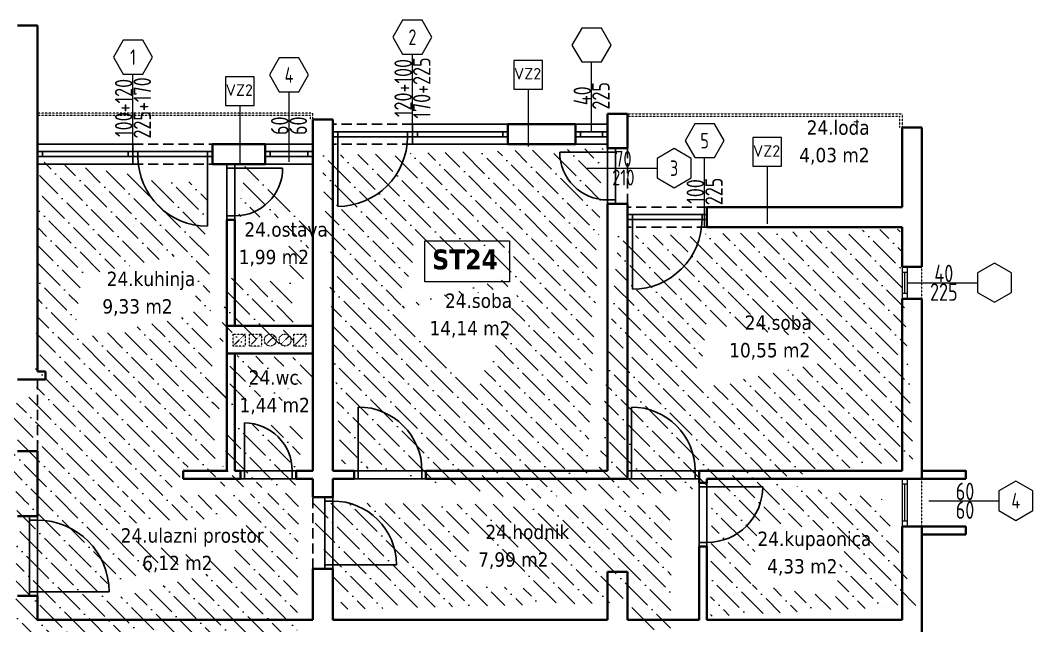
# Model space of a CAD drawing. Header units: millimetres. Extents: x -701 to 470890, y -446843 to -116129.
# Drawn here: x 228330 to 229602, y -222578 to -221817 of the extents above; entities that cross this region are included whole.
import ezdxf
from ezdxf.enums import TextEntityAlignment as Align

# ---------------------------------------------------------------- set-up
doc = ezdxf.new("R2010")
doc.units = ezdxf.units.MM
doc.linetypes.add('HIDDEN', pattern=[0.375, 0.25, -0.125])
doc.linetypes.add('HIDDENX2', pattern=[19.049999999999997, 12.7, -6.35])
doc.layers.get('0').update_dxf_attribs({"lineweight": 0})
for name, color, linetype, lineweight in [('03-prozori', 132, 'Continuous', 0), ('05-podgled-tanko', 144, 'HIDDEN', 0), ('06-hatch_grijano', 30, 'Continuous', 0), ('07-kote', 70, 'Continuous', 9), ('09-oznaka stavke', 1, 'Continuous', 0), ('5-TX', 113, 'Continuous', 5), ('TP_01 - 0.35', 1, 'Continuous', 35), ('TP_01 - 0.50', 1, 'Continuous', 40)]:
    doc.layers.add(name, color=color, linetype=linetype, lineweight=lineweight)
for name, color, linetype in [('TP_Hidden', 8, 'HIDDENX2'), ('TP_Otvori', 8, 'Continuous'), ('TP_Otvori.block', 8, 'Continuous')]:
    doc.layers.add(name, color=color, linetype=linetype)
doc.styles.add('isocpeur', font='isocpeur.ttf')
doc.styles.add('tahoma10', font='tahoma.ttf', dxfattribs={"height": 2})

# ---------------------------------------------------------------- blocks, each defined once
blk = doc.blocks.new('*U664')
at = {"layer": 'TP_01 - 0.50'}
for p, q in [((0, 1.192092895507812e-07), (0, -30.00000011920929)), ((47.99999698638918, 1.196861274274852e-06), (47.99999698638918, -29.9999990415573))]:
    blk.add_line(p, q, dxfattribs=at)
at = {"layer": 'TP_Otvori'}
for p, q in [((0, 0), (47.99999698638918, -1.14440910783742e-07)), ((4.76837158203125e-07, -11.25000011920929), (47.9999967479706, -11.2500002336502)), ((7.500000476837158, -11.25000011920929), (7.500000476837158, -18.75000107288361)), ((40.49999650955202, -11.2500002336502), (40.4999967479706, -18.75000023365019)), ((0, -18.75000011920929), (47.9999967479706, -18.74999999523161)), ((0, -29.99999833106995), (47.99999698638918, -29.99999892234801))]:
    blk.add_line(p, q, dxfattribs=at)
blk = doc.blocks.new('*U654')
at = {"layer": 'TP_Otvori'}
for p, q in [((5.000001072883606, 2.04358873916146e-07), (4.999993988446251, 80.00000077656311)), ((5.000001072883606, 2.04358873916146e-07), (1.072883605957031e-06, 2.04358873916146e-07)), ((85.00000107288324, 7.942744697662896e-06), (5.00000083446503, 3.877577494648676e-07)), ((5.00000064713616, -10.00000003405978), (5.000000834465027, 2.043588528028758e-07)), ((85.00000088555437, -9.999992295673938), (85.00000107288324, 7.942744697662896e-06)), ((85.00000107288324, 7.942744696835193e-06), (90.00000107288324, 7.942744696835193e-06)), ((90.00000112397315, -9.999994237082348), (1.123973317912923e-06, -10.00000023841852))]:
    blk.add_line(p, q, dxfattribs=at)
blk.add_arc((5.000001072883583, 3.950937381068899e-07), 80.00000038146969, 5.073854788161769e-06, 90.00000507385444, dxfattribs=at)
blk = doc.blocks.new('*U655')
at = {"layer": 'TP_Otvori'}
for p, q in [((5.000001072883606, 2.04358873916146e-07), (4.999994874000921, 70.00000070503756)), ((5.000001072883606, 2.04358873916146e-07), (1.072883605957031e-06, 2.04358873916146e-07)), ((75.00000107288328, 6.975446469694553e-06), (5.00000083446503, 3.877577494648676e-07)), ((5.00000064713616, -10.00000003405978), (5.000000834465027, 2.043588528028758e-07)), ((75.00000088555441, -9.999993262972165), (75.00000107288328, 6.975446469694553e-06)), ((75.00000107288328, 6.975446468866849e-06), (80.00000107288328, 6.975446468866849e-06)), ((80.00000112397319, -9.999995204380575), (1.123973317912923e-06, -10.00000023841852))]:
    blk.add_line(p, q, dxfattribs=at)
blk.add_arc((5.000001072883586, 3.712518800830469e-07), 70.00000033378596, 5.073854788161768e-06, 90.00000507385444, dxfattribs=at)
blk = doc.blocks.new('*U656')
at = {"layer": 'TP_Otvori'}
for p, q in [((5.000001072883606, 2.04358873916146e-07), (4.999993102891582, 90.00000084808873)), ((5.000001072883606, 2.04358873916146e-07), (1.072883605957031e-06, 2.04358873916146e-07)), ((95.00000107288324, 8.910042925631245e-06), (5.00000083446503, 3.877577494648676e-07)), ((5.00000064713616, -10.00000003405978), (5.000000834465027, 2.043588528028758e-07)), ((95.00000088555437, -9.999991328375708), (95.00000107288324, 8.910042925631245e-06)), ((95.00000107288324, 8.910042924803541e-06), (100.0000010728832, 8.910042924803541e-06)), ((100.0000011239731, -9.999993269784119), (1.123973317912923e-06, -10.00000023841852))]:
    blk.add_line(p, q, dxfattribs=at)
blk.add_arc((5.000001072883581, 4.189355961307331e-07), 90.00000042915346, 5.073854788161767e-06, 90.00000507385442, dxfattribs=at)
blk = doc.blocks.new('*U658')
at = {"layer": 'TP_Otvori'}
for p, q in [((5.000001072883606, 2.04358873916146e-07), (4.99999575955559, 60.00000063351202)), ((5.000001072883606, 2.04358873916146e-07), (1.072883605957031e-06, 2.04358873916146e-07)), ((65.00000107288331, 6.008148241726208e-06), (5.00000083446503, 3.877577494648676e-07)), ((5.00000064713616, -10.00000003405978), (5.000000834465027, 2.043588528028758e-07)), ((65.00000088555444, -9.999994230270392), (65.00000107288331, 6.008148241726208e-06)), ((65.00000107288331, 6.008148240898504e-06), (70.00000107288331, 6.008148240898504e-06)), ((70.00000112397322, -9.999996171678802), (1.123973317912923e-06, -10.00000023841852))]:
    blk.add_line(p, q, dxfattribs=at)
blk.add_arc((5.000001072883589, 3.474100220592039e-07), 60.00000028610224, 5.073854788161768e-06, 90.00000507385444, dxfattribs=at)
blk = doc.blocks.new('*U663')
at = {"layer": 'TP_01 - 0.50'}
for p, q in [((0, 1.192092895507812e-07), (0, -30.00000011920929)), ((71.99999547958377, 1.139640818882981e-06), (71.99999547958377, -29.99999909877775))]:
    blk.add_line(p, q, dxfattribs=at)
at = {"layer": 'TP_Otvori'}
for p, q in [((0, 0), (71.99999547958377, -1.71661366175613e-07)), ((4.76837158203125e-07, -11.25000011920929), (71.9999952411652, -11.25000029087066)), ((7.500000476837158, -11.25000011920929), (7.500000476837158, -18.75000107288361)), ((64.49999500274662, -11.25000029087066), (64.4999952411652, -18.75000029087065)), ((0, -18.75000011920929), (71.9999952411652, -18.75000005245207)), ((0, -29.99999833106995), (71.99999547958377, -29.99999897956846))]:
    blk.add_line(p, q, dxfattribs=at)
blk = doc.blocks.new('*U3407')
blk.add_lwpolyline([(0, 31.04602911306961), (-1.792289735764687e-20, -59.1770623683441)])
blk.add_lwpolyline([(-12.61066770181837, -59.17706236834409), (-25.22133540363676, -81.01937954526137), (-12.61066770181839, -102.8616967221786), (12.61066770181836, -102.8616967221786), (25.22133540363676, -81.0193795452614), (12.61066770181841, -59.1770623683441)], close=True)
at = {"style": 'isocpeur', "width": 0.75}
for tag, p in [('VIS', (-12, -15.62063755359621)), ('SIR', (12, -15.6206375535962))]:
    blk.add_attdef(tag, text='', height=15, rotation=270, dxfattribs=at).set_placement(p, align=Align.MIDDLE)
blk.add_attdef('BR', text='', height=20.00000000000001, rotation=269.9999999999976, dxfattribs=at).set_placement((-2.273736754432321e-13, -81.01937954526137), align=Align.MIDDLE_CENTER)
blk = doc.blocks.new('*U3080')
blk.add_line((6.999999999165766, 3.500000012107193), (52.91152562021117, 3.500000024113922))
blk.add_lwpolyline([(9.708855941426009e-11, 6.999999997206032), (59.91152562021117, 6.999999998968214), (59.91152562021117, -1.031787544292229e-09), (59.91152562021117, -1.031787544292229e-09), (9.708855941426009e-11, 0), (-8.342340152012184e-10, 6.999999997206032)])
blk.add_lwpolyline([(6.999999999165766, 6.999999997206032), (52.91152562021117, 6.999999998968214), (52.91152562021117, -1.031787544292229e-09), (6.999999999165766, -2.793967723846436e-09)], close=True)
blk = doc.blocks.new('*U3081')
blk.add_line((6.999999999165766, 3.500000012107193), (32.91152562853486, 3.50000002399201))
blk.add_lwpolyline([(9.708855941426009e-11, 6.999999997206032), (39.91152562853486, 6.999999998846302), (39.91152562853486, -1.153699358269478e-09), (39.91152562853486, -1.153699358269478e-09), (9.708855941426009e-11, 0), (-8.342340152012184e-10, 6.999999997206032)])
blk.add_lwpolyline([(6.999999999165766, 6.999999997206032), (32.91152562853486, 6.999999998846302), (32.91152562853486, -1.153699358269478e-09), (6.999999999165766, -2.793967723846436e-09)], close=True)
blk = doc.blocks.new('*U1721')
blk.add_lwpolyline([(0, 31.04602911306961), (-1.792289735764687e-20, -59.1770623683441)])
blk.add_lwpolyline([(-12.61066770181837, -59.17706236834409), (-25.22133540363676, -81.01937954526137), (-12.61066770181839, -102.8616967221786), (12.61066770181836, -102.8616967221786), (25.22133540363676, -81.0193795452614), (12.61066770181841, -59.1770623683441)], close=True)
at = {"style": 'isocpeur', "width": 0.75}
for tag, p in [('VIS', (-12, -15.62063755359621)), ('SIR', (12, -15.6206375535962))]:
    blk.add_attdef(tag, text='', height=15, rotation=270, dxfattribs=at).set_placement(p, align=Align.MIDDLE)
blk.add_attdef('BR', text='', height=20, rotation=179.9999999999984, dxfattribs=at).set_placement((-3.584578783445449e-20, -81.01937954526115), align=Align.MIDDLE_CENTER)
blk = doc.blocks.new('*U3361')
blk.add_lwpolyline([(0, 31.04602911306961), (-1.792289735764687e-20, -59.1770623683441)])
blk.add_lwpolyline([(-12.61066770181837, -59.17706236834409), (-25.22133540363676, -81.01937954526137), (-12.61066770181839, -102.8616967221786), (12.61066770181836, -102.8616967221786), (25.22133540363676, -81.0193795452614), (12.61066770181841, -59.1770623683441)], close=True)
at = {"style": 'isocpeur', "width": 0.75}
for tag, p in [('VIS', (-12, -15.62063755359621)), ('SIR', (12, -15.6206375535962))]:
    blk.add_attdef(tag, text='', height=15, rotation=270, dxfattribs=at).set_placement(p, align=Align.MIDDLE)
blk.add_attdef('BR', text='', height=20, rotation=179.9999999999984, dxfattribs=at).set_placement((-3.584578783445449e-20, -81.01937954526115), align=Align.MIDDLE_CENTER)
blk = doc.blocks.new('*U3370')
blk.add_lwpolyline([(0, 31.04602911306961), (-1.792289735764687e-20, -59.1770623683441)])
blk.add_lwpolyline([(-12.61066770181837, -59.17706236834409), (-25.22133540363676, -81.01937954526137), (-12.61066770181839, -102.8616967221786), (12.61066770181836, -102.8616967221786), (25.22133540363676, -81.0193795452614), (12.61066770181841, -59.1770623683441)], close=True)
at = {"style": 'isocpeur', "width": 0.75}
for tag, p in [('VIS', (-12, -15.62063755359621)), ('SIR', (12, -15.6206375535962))]:
    blk.add_attdef(tag, text='', height=15, rotation=270, dxfattribs=at).set_placement(p, align=Align.MIDDLE)
blk.add_attdef('BR', text='', height=20, dxfattribs=at).set_placement((-4.03896783473158e-28, -81.0193795452616), align=Align.MIDDLE_CENTER)
blk = doc.blocks.new('*U3381')
blk.add_lwpolyline([(0, 31.04602911306961), (-1.792289735764687e-20, -59.1770623683441)])
blk.add_lwpolyline([(-12.61066770181837, -59.17706236834409), (-25.22133540363676, -81.01937954526137), (-12.61066770181839, -102.8616967221786), (12.61066770181836, -102.8616967221786), (25.22133540363676, -81.0193795452614), (12.61066770181841, -59.1770623683441)], close=True)
at = {"style": 'isocpeur', "width": 0.75}
for tag, p in [('VIS', (-12, -15.62063755359621)), ('SIR', (12, -15.6206375535962))]:
    blk.add_attdef(tag, text='', height=15, rotation=270, dxfattribs=at).set_placement(p, align=Align.MIDDLE)
blk.add_attdef('BR', text='', height=20.00000000000001, rotation=269.9999999999976, dxfattribs=at).set_placement((-2.273736754432321e-13, -81.01937954526137), align=Align.MIDDLE_CENTER)
blk = doc.blocks.new('*U64')
at = {"ltscale": 0.1}
blk.add_line((3.02425826437247e-07, 0.2500000000003658), (1.512129132241746e-06, -0.2499999999981707), dxfattribs=at)
blk.add_lwpolyline([(-0.1250003024254606, 0.4999996975738077), (0.1249996975738076, 0.5000003024254606), (0.1250003024254606, 0.2500003024261923), (-0.1249996975738077, 0.2499996975745394)], close=True, dxfattribs=at)
at = {"style": 'isocpeur'}
blk.add_attdef('sl', text='', height=0.1, dxfattribs=at).set_placement((0.005017208459321409, 0.3336032184705005), align=Align.CENTER)

msp = doc.modelspace()

# ---------------------------------------------------------------- hatches: boundary and pattern name
at = {"layer": '06-hatch_grijano'}
h = msp.add_hatch(dxfattribs=at)
h.set_pattern_fill('ANSI36', color=256, scale=5, angle=270, style=0)
h.set_pattern_definition([(315, (643139739.0713143, 503081237.3150014), (30.86963041617522, -8.418990113502339), [39.6875, -7.9375, 0, -7.9375])])
h.paths.add_polyline_path([(228417.5658938402, -222198.764285355), (228417.5658939594, -222127.6496092371), (228536.7458773368, -222127.6496091775), (228536.7458772176, -222198.764285355)])
h.paths.add_polyline_path([(228590.009959411, -221998.0330158166), (228352.009959411, -221998.0330162934), (228352.0099591726, -222258.5319540194), (228362.0099592918, -222258.5319540194), (228362.0099592918, -222268.5319539598), (228352.0099592918, -222268.5319539598), (228352.0099591726, -222393.0330159358), (228535.0099591726, -222393.0330158762), (228535.0099591726, -222383.0330159954), (228590.009959411, -222383.0330159954)])
h.paths.add_polyline_path([(228697.9008442872, -222132.7722124747), (228600.0099578613, -222132.7722125343), (228600.0099592918, -222201.031954079), (228698.0099580997, -222201.0319539598), (228698.0099591726, -221998.0330165318), (228600.0099554771, -221998.0330165318), (228600.0099566692, -222068.0330155781), (228697.9008442872, -222068.0330156377)])
h.paths.add_polyline_path([(228838.6175534242, -222145.855541735), (228838.6175534242, -222094.200317829), (228945.0703129285, -222094.2003178886), (228945.0703129285, -222145.8555418543)])
h.paths.add_polyline_path([(228834.4386189693, -222227.6901515416), (228834.4386190885, -222155.6479775599), (228952.2284780258, -222156.5486268691), (228952.2284780258, -222228.5908007911)])
h.paths.add_polyline_path([(229068.0099592918, -221973.0330155781), (228723.0099589342, -221973.0330156377), (228723.0099591726, -222383.0330142668), (228999.0099592918, -222383.0330142072), (229068.009959411, -222383.0330159358)])
h.paths.add_polyline_path([(228617.9243978971, -222252.4171542219), (228673.3182095998, -222252.4171542815), (228673.3182094806, -222282.5133275679), (228617.9243977779, -222282.5133276871)])
h.paths.add_polyline_path([(228698.0099578613, -222317.1787127546), (228600.0099595302, -222317.1787127546), (228600.009959411, -222383.0330158166), (228698.0099576229, -222383.033016055)])
h.paths.add_polyline_path([(228600.0099595302, -222282.5133276275), (228698.0099579805, -222282.5133276275), (228698.0099579805, -222236.0330159358), (228600.009959411, -222236.0330159358)])
h.paths.add_polyline_path([(228450.2002378219, -222483.655547767), (228450.2002379411, -222448.2895003847), (228611.1763638967, -222448.2895003847), (228611.1763638967, -222483.6555477074)])
h.paths.add_polyline_path([(228476.0769503826, -222517.1208625725), (228476.0769503826, -222483.6555476478), (228581.4927833789, -222483.655547767), (228581.4927833789, -222517.1208626321)])
h.paths.add_polyline_path([(228698.0099595302, -222393.0330162338), (228352.0099595302, -222393.0330159358), (228352.009959411, -222570.0330159358), (228698.0099595302, -222570.0330159358)])
h.paths.add_polyline_path([(228901.0088622087, -222447.1341532162), (229000.8364797347, -222447.1341532162), (229000.8364796155, -222512.2112581423), (228901.0088622087, -222512.2112581423)])
h.paths.add_polyline_path([(229183.0099601262, -222393.0330102733), (228723.0099588149, -222393.0330158762), (228723.0099591726, -222570.033016055), (229068.0099592918, -222570.0330159954), (229068.0099592918, -222510.0330159954), (229093.0099591726, -222510.033016055), (229093.0099591726, -222570.0330159954), (229183.0099601262, -222570.0330159954)])
h.paths.add_polyline_path([(229210.55271573, -222252.0319503835), (229210.55271573, -222179.9897764019), (229328.3425746673, -222180.8904257706), (229328.3425746673, -222252.9325996331)])
h.paths.add_polyline_path([(229438.0099592918, -222077.0330159358), (229093.00995655, -222077.0330159358), (229093.0099590534, -222383.0330159358), (229438.0099592918, -222383.0330159358)])
h.paths.add_polyline_path([(229249.7378643268, -222524.26720938), (229249.737864446, -222454.0483008317), (229371.5945182556, -222454.0483008913), (229371.5945181363, -222524.2672094396)])
h.paths.add_polyline_path([(229438.0099592918, -222393.0330159358), (229193.0099601262, -222393.0330159358), (229193.0099601262, -222570.0330159358), (229438.0099592918, -222570.0330159358)])

# ---------------------------------------------------------------- linework, layer by layer
at = {"layer": '05-podgled-tanko'}
for p, q in [((228698.0099652522, -221934.0319536618), (228352.009959411, -221934.0319535426)), ((228695.0099652522, -221937.0319536607), (228352.0099594099, -221937.0319535426)), ((228695.0099652522, -221942.0319536618), (228695.0099652522, -221937.0319536607)), ((228698.0099652522, -221942.0319536618), (228698.0099652522, -221934.0319536618)), ((229093.0099591726, -221935.0330159358), (229438.0099592918, -221935.0330158762)), ((229093.0099591731, -221938.0330159358), (229435.0099598388, -221938.0330158767)), ((229435.0099598388, -221938.0330158767), (229435.0099623912, -221952.0330164827)), ((229438.0099592918, -221935.0330158762), (229438.0099623912, -221952.0330159358)), ((228612.8831718677, -222211.4551432422), (228597.8831718677, -222226.4551432422)), ((228633.5099585765, -222211.4551432422), (228618.5099585765, -222226.4551432422)), ((228649.8132594341, -222213.6518423847), (228639.206657719, -222224.2584440998)), ((228668.3132594341, -222213.6518423847), (228657.706657719, -222224.2584440998)), ((228689.0099585765, -222211.4551432422), (228674.0099585765, -222226.4551432422))]:
    msp.add_line(p, q, dxfattribs=at).dxf.unprotected_set("ltscale", 0)
for points in [[(229463.0099592918, -222167.0330159358), (229463.0099656933, -222107.0330159954)], [(229463.0099592918, -222453.0330159358), (229463.0099656933, -222393.0330159954)]]:
    msp.add_lwpolyline(points, dxfattribs=at).dxf.unprotected_set("ltscale", 0)
for points in [[(228597.8831718677, -222211.4551432422), (228612.8831718677, -222211.4551432422), (228612.8831718677, -222226.4551432422), (228597.8831718677, -222226.4551432422)], [(228618.5099585765, -222211.4551432422), (228633.5099585765, -222211.4551432422), (228633.5099585765, -222226.4551432422), (228618.5099585765, -222226.4551432422)], [(228674.0099585765, -222211.4551432422), (228689.0099585765, -222211.4551432422), (228689.0099585765, -222226.4551432422), (228674.0099585765, -222226.4551432422)]]:
    msp.add_lwpolyline(points, close=True, dxfattribs=at).dxf.unprotected_set("ltscale", 0)
for centre in [(228644.5099585765, -222218.9551432422), (228663.0099585765, -222218.9551432422)]:
    msp.add_circle(centre, 7.5, dxfattribs=at).dxf.unprotected_set("ltscale", 0)
at = {"layer": '07-kote', "linetype": 'ByBlock', "ltscale": 5}
msp.add_lwpolyline([(228838.6175534242, -222094.200317829), (228945.0703129285, -222094.200317829), (228945.0703129285, -222145.8555417946), (228838.6175534242, -222145.8555417946)], close=True, dxfattribs=at)
at = {"layer": 'TP_01 - 0.35'}
for p, q in [((228327.0099592918, -221824.0319521717), (228352.0099591726, -221824.0319521717)), ((228352.0099592918, -222213.0319538406), (228352.009959411, -221824.0319522313)), ((229068.0099592918, -221935.0330158762), (229068.0099591726, -221978.0330159358)), ((229068.0099592918, -221935.0330159358), (229093.0099591726, -221935.0330159358)), ((229093.0099591726, -221935.0330159358), (229093.0099590534, -221978.0330159954)), ((228698.0099578613, -222236.033015757), (228698.009959411, -221942.0319537214)), ((228698.0099652522, -221942.0319536618), (228723.0099652522, -221942.0319536618)), ((228723.0099589342, -222201.0319538406), (228723.0099589342, -221942.0319536618)), ((228943.0099588149, -221948.0330159358), (229028.0099592918, -221948.0330158762)), ((228943.0099588149, -221973.0330159358), (228943.0099588149, -221948.0330158762)), ((229028.0099592918, -221973.0330159358), (229028.0099592918, -221948.0330158762)), ((229438.0099592918, -222052.0330158762), (229438.0099592918, -221952.0330158762)), ((229438.0099623912, -221952.0330159358), (229463.0099592918, -221952.0330159954)), ((229463.0099592918, -221952.0330159954), (229463.0099592918, -222127.0330159954)), ((228572.0099592918, -221973.0330156974), (228638.0099592918, -221973.0330156974)), ((228572.0099592918, -221998.033015757), (228572.0099592918, -221973.0330156974)), ((228638.0099591726, -221998.0330153993), (228638.0099591726, -221973.0330153397)), ((228943.0099588149, -221973.0330159358), (229028.0099592918, -221973.0330158762)), ((229068.0099592918, -221978.0330158762), (229093.0099591726, -221978.0330159358)), ((228572.0099592918, -221998.0330156974), (228638.0099592918, -221998.0330156974)), ((229068.0099591726, -222048.0330159358), (229068.009959411, -222383.0330159358)), ((229068.0099591726, -222048.0330158762), (229093.0099590534, -222048.0330159358)), ((229093.0099590534, -222048.0330159358), (229093.0099590534, -222052.0330159358)), ((229093.0099590534, -222052.0330159358), (229093.0099590534, -222077.0330159358)), ((229193.0099590534, -222052.0330159358), (229193.0099590534, -222077.0330159358)), ((229193.0099590534, -222052.0330158762), (229438.0099592918, -222052.0330159358)), ((228590.0099592918, -222201.0319540194), (228590.009959411, -222068.033015757)), ((228590.009959411, -222068.0330156974), (228600.0099582189, -222068.0330155781)), ((228600.0099591726, -222201.0319539002), (228600.0099582189, -222068.0330156974)), ((229093.0099590534, -222077.0330159358), (229093.0099590534, -222383.0330159358)), ((229193.0099590534, -222077.0330156974), (229438.0099592918, -222077.0330159358)), ((229438.009959411, -222127.0330159358), (229438.0099592918, -222077.0330159358)), ((229438.0099592918, -222127.0330159358), (229463.0099592918, -222127.0330159358)), ((229438.0099592918, -222383.0330159358), (229438.0099592918, -222167.0330159358)), ((229438.0099592918, -222167.0330159358), (229463.0099592918, -222167.0330159358)), ((229463.0099592918, -222167.0330159954), (229463.0099592918, -222393.0330159954)), ((228698.0099580997, -222201.0319538406), (228590.009959411, -222201.0319540194)), ((228590.009959411, -222236.0330158762), (228590.009959411, -222201.0319540194)), ((228723.0099588149, -222383.033016055), (228723.0099589342, -222201.031953781)), ((228352.0099591726, -222258.5319539002), (228352.0099592918, -222213.0319538406)), ((228590.009959411, -222383.0330158762), (228590.009959411, -222236.0330158166)), ((228590.009959411, -222236.0330158762), (228698.0099579805, -222236.0330158166)), ((228600.009959411, -222383.0330159954), (228600.009959411, -222236.0330158762)), ((228698.009959411, -222383.0330159954), (228698.009959411, -222236.0330159954)), ((228327.0099592918, -222268.5319538406), (228352.0099591726, -222268.5319538406)), ((228362.0099592918, -222258.5319538406), (228352.0099592918, -222258.5319538406)), ((228352.0099592918, -222268.5319538406), (228362.0099592918, -222268.5319538406)), ((228362.0099592918, -222268.5319538406), (228362.0099592918, -222258.5319538406)), ((228327.0099592918, -222358.5319538406), (228352.0099591726, -222358.5319538406)), ((228352.0099591726, -222393.0330159358), (228352.0099591726, -222358.5319538406)), ((228535.0099591726, -222383.0330158762), (228590.009959411, -222383.0330158762)), ((228535.0099591726, -222383.0330159358), (228535.0099591726, -222393.0330159358)), ((228607.0099603647, -222383.0330156974), (228600.009959411, -222383.0330156974)), ((228607.0099602455, -222383.0330155781), (228607.0099602455, -222393.0330161742)), ((228677.0099592918, -222383.0330158762), (228698.009959411, -222383.0330159358)), ((228677.0099592918, -222383.0330158762), (228677.0099592918, -222393.0330161146)), ((228723.0099588149, -222383.0330159954), (228750.0099602455, -222383.0330159954)), ((228750.0099602455, -222383.0330155781), (228750.0099602455, -222393.0330161742)), ((228840.0099602455, -222383.0330159954), (229068.009959411, -222383.0330159358)), ((228840.0099602455, -222383.0330155781), (228840.0099602455, -222393.0330161742)), ((229093.0099601262, -222393.033015757), (229093.0099601262, -222383.033015757)), ((229183.0099601262, -222393.0330080084), (229183.0099601262, -222383.0330080084)), ((229183.0099601262, -222383.0330159358), (229438.0099592918, -222383.0330159358)), ((228352.0099591726, -222393.0330159358), (228352.0099591726, -222440.0330156377)), ((228535.0099591726, -222393.0330161146), (228607.0099602455, -222393.0330161742)), ((228677.0099592918, -222393.0330162338), (228698.0099595302, -222393.0330162338)), ((228698.0099592918, -222416.0319946698), (228698.009959411, -222393.0330161742)), ((228723.0099588149, -222393.033015757), (228750.0099601262, -222393.033015757)), ((228723.0099589342, -222416.0330159954), (228723.0099588149, -222393.033015757)), ((228840.0099602455, -222393.0330158166), (229093.0099601262, -222393.0330159954)), ((229183.0099601262, -222398.0330080084), (229183.0099601262, -222393.033008068)), ((229183.009960007, -222398.0330080084), (229193.009960007, -222398.0330080084)), ((229193.0099601262, -222398.0330080084), (229193.0099601262, -222393.033008068)), ((229193.0099601262, -222393.0330159358), (229438.0099592918, -222393.0330159358)), ((229438.009959411, -222393.0330159358), (229463.0099592918, -222393.0330159954)), ((228723.0099589342, -222416.0330159954), (228698.009959411, -222416.0319946102)), ((228352.0099591726, -222440.0330156377), (228327.009959411, -222440.0330156377)), ((229438.0099592918, -222570.0330159358), (229438.009959411, -222453.0330159954)), ((229438.0099592918, -222453.0330159358), (229463.0099591726, -222453.0330159954)), ((229463.0099592918, -222453.0330159358), (229463.0099592918, -222711.0330159954)), ((229183.0099601262, -222570.0330159358), (229183.0099601262, -222478.0330080084)), ((229183.009960007, -222478.0330080084), (229193.009960007, -222478.0330080084)), ((229193.0099601262, -222570.0330159358), (229193.0099601262, -222478.0330080084)), ((228698.009959411, -222570.0330159358), (228698.0099595302, -222506.0330161146)), ((228723.0099591726, -222506.0330159954), (228698.009959411, -222506.033016055)), ((228723.0099591726, -222570.0330159358), (228723.0099591726, -222506.0330159954)), ((229068.0099592918, -222570.0330158762), (229068.0099592918, -222510.0330158762)), ((229068.0099592918, -222510.0330158762), (229093.009959411, -222510.0330159358)), ((229093.0099592918, -222570.0330158762), (229093.0099591726, -222510.0330159358)), ((228352.009959411, -222540.0330156377), (228327.009959411, -222540.0330156377)), ((228352.0099596494, -222540.0330155781), (228352.009959411, -222570.0330156377)), ((228352.009959411, -222570.0330159358), (228455.0110592359, -222570.0330159358)), ((228455.0110592359, -222570.0330159358), (228698.009959411, -222570.0330159358)), ((228723.0099591726, -222570.0330159358), (228999.0099592918, -222570.0330159358)), ((228999.0099592918, -222570.0330159358), (229068.0099592918, -222570.0330158762)), ((229093.0099592918, -222570.0330158762), (229183.0099601262, -222570.0330159358)), ((229193.0099601262, -222570.0330159358), (229438.0099592918, -222570.0330159358))]:
    msp.add_line(p, q, dxfattribs=at)
at = {"layer": 'TP_01 - 0.50'}
for points in [[(229518.0099656965, -222393.0330159954), (229463.0099656933, -222393.0330159954), (229463.0099656933, -222383.0330159954), (229518.0099656965, -222383.0330159954), (229518.0099655773, -222393.0330159954)], [(229518.009965764, -222463.0330159954), (229463.0099657608, -222463.0330159954), (229463.0099657608, -222453.0330159954), (229518.009965764, -222453.0330159954), (229518.0099656448, -222463.0330159954)]]:
    msp.add_lwpolyline(points, dxfattribs=at)
at = {"layer": 'TP_Hidden'}
for p, q in [((228823.0099589342, -221948.033015757), (228723.0099589342, -221948.0330151609)), ((228472.0099592918, -221973.0330158166), (228572.0099592918, -221973.0330152205)), ((228823.0099589342, -221973.0330158762), (228723.0099589342, -221973.0330156377)), ((229093.0099590534, -221978.0330159954), (229093.0099589342, -222048.0330161146)), ((228472.0099592918, -221998.0330159358), (228572.0099592918, -221998.0330156974)), ((229193.0099591726, -222052.0330158166), (229093.0099591726, -222052.0330152205)), ((229193.0099591726, -222077.0330159358), (229093.0099591726, -222077.0330156974)), ((228352.0099591726, -222268.5319538406), (228352.0099591726, -222358.5319538406)), ((228698.009959411, -222506.033016055), (228698.009959411, -222416.0319946102))]:
    msp.add_line(p, q, dxfattribs=at)
at = {"layer": 'TP_Otvori'}
for p, q in [((228823.0099588149, -221973.0330159358), (228823.0099588149, -221948.0330158762)), ((228943.0099588149, -221948.0330158762), (228823.0099589342, -221948.0330152801)), ((228823.0099589342, -221957.4080148033), (228723.0099589342, -221957.4080148033)), ((228823.0099584573, -221963.6580151609), (228723.0099589342, -221963.6580150417)), ((228729.2599592918, -221963.6580151609), (228729.2599592918, -221957.4080139688)), ((228729.2599592918, -221963.6580151609), (228729.2599592918, -222051.1580138496)), ((228816.7599580997, -221963.6580151609), (228816.7599580997, -221957.4080139688)), ((228943.0099588149, -221957.4080151609), (228823.0099590534, -221957.4080149225)), ((228943.0099589342, -221963.6580153993), (228823.0099590534, -221963.6580151609)), ((228829.2599596494, -221963.6580151609), (228829.259959411, -221957.4080146841)), ((228936.7599580997, -221963.6580153993), (228936.7599580997, -221957.4080142072)), ((228352.009959411, -221973.0330159358), (228472.0099592918, -221973.0330153397)), ((228472.009959411, -221998.0330159954), (228472.009959411, -221973.0330159358)), ((228943.0099588149, -221973.0330161146), (228823.0099589342, -221973.0330158762)), ((228352.009959411, -221982.4080152205), (228472.0099591726, -221982.4080149821)), ((228352.0099592918, -221988.6580154589), (228472.0099591726, -221988.6580152205)), ((228358.2599601262, -221988.6580154589), (228358.2599601262, -221982.4080142668)), ((228465.7599585765, -221988.6580152205), (228465.7599588149, -221982.4080147437)), ((228472.0099592918, -221982.4080148629), (228572.0099592918, -221982.4080148629)), ((228472.0099597686, -221988.6580152205), (228572.0099592918, -221988.6580151013)), ((228478.2599601262, -221988.6580152205), (228478.2599601262, -221982.4080140284)), ((228565.7599589342, -221988.6580152205), (228565.7599589342, -221982.4080140284)), ((228565.7599589342, -221988.6580152205), (228565.7599589342, -222076.1580139092)), ((228352.009959411, -221998.0330161742), (228472.0099592918, -221998.0330159358)), ((229193.0099591726, -222061.4080148629), (229093.0099591726, -222061.4080148629)), ((229099.2599595302, -222067.6580152205), (229099.2599595302, -222061.4080140284)), ((229186.7599583381, -222067.6580152205), (229186.7599583381, -222061.4080140284)), ((229193.0099586957, -222067.6580152205), (229093.0099591726, -222067.6580151013)), ((229099.2599595302, -222067.6580152205), (229099.2599595302, -222155.1580139092))]:
    msp.add_line(p, q, dxfattribs=at)
for centre, start, end in [((228729.2599592918, -221963.6580151609), 270, 0), ((228565.7599589342, -221988.6580152205), 180, 270), ((229099.2599595302, -222067.6580152205), 270, 0)]:
    msp.add_arc(centre, 87.49999874830246, start, end, dxfattribs=at)

# ---------------------------------------------------------------- block references
at = {"layer": '03-prozori', "xscale": -1, "rotation": 270}
for name, p in [('*U3081', (229438.0099592918, -222166.9445415643)), ('*U3080', (229438.0099592918, -222452.9445415643))]:
    msp.add_blockref(name, p, dxfattribs=at)
at = {"layer": '09-oznaka stavke', "linetype": 'HIDDEN', "ltscale": 50}
ref = msp.add_blockref('*U3361', (228823.009012087, -221917.7631375057), dxfattribs=dict(at, xscale=0.9750000000000001, yscale=0.9750000000000001, zscale=0.9750000000000001, rotation=180.0017924477389))
ref.add_attrib('SIR', '120+100', dxfattribs={"layer": '0', "height": 22, "rotation": 90.00179244774475, "style": 'isocpeur', "width": 0.7500000000000002}).set_placement((228811.3085356318, -221902.5333819226), align=Align.MIDDLE)
ref.add_attrib('VIS', '170+225', dxfattribs={"layer": '0', "height": 22, "rotation": 90.00179244774475, "style": 'isocpeur', "width": 0.7500000000000002}).set_placement((228834.7085356204, -221902.5326498743), align=Align.MIDDLE)
ref.add_attrib('BR', '2', dxfattribs={"layer": '0', "height": 19.5, "rotation": 0.001792447744755556, "style": 'isocpeur', "width": 0.7500000000000002}).set_placement((228823.0065408329, -221838.7692424878), align=Align.MIDDLE_CENTER)
ref = msp.add_blockref('*U3370', (229048.0090247231, -221927.5312546939), dxfattribs=dict(at, xscale=0.9750000000000001, yscale=0.9750000000000001, zscale=0.9750000000000001, rotation=180.0017924477389))
ref.add_attrib('SIR', '40', dxfattribs={"layer": '0', "height": 22, "rotation": 90.00179244774475, "style": 'isocpeur', "width": 0.7500000000000002}).set_placement((229036.3085482679, -221912.3014991107), align=Align.MIDDLE)
ref.add_attrib('VIS', '225', dxfattribs={"layer": '0', "height": 22, "rotation": 90.00179244774475, "style": 'isocpeur', "width": 0.7500000000000002}).set_placement((229059.7085482565, -221912.3007670624), align=Align.MIDDLE)
ref = msp.add_blockref('*U3361', (228472.0090124446, -221942.7631376846), dxfattribs=dict(at, xscale=0.9750000000000001, yscale=0.9750000000000001, zscale=0.9750000000000001, rotation=180.0017924477389))
ref.add_attrib('SIR', '100+120', dxfattribs={"layer": '0', "height": 22, "rotation": 90.00179244774475, "style": 'isocpeur', "width": 0.7500000000000002}).set_placement((228460.3085359894, -221927.5333821015), align=Align.MIDDLE)
ref.add_attrib('VIS', '225+170', dxfattribs={"layer": '0', "height": 22, "rotation": 90.00179244774475, "style": 'isocpeur', "width": 0.7500000000000002}).set_placement((228483.708535978, -221927.5326500532), align=Align.MIDDLE)
ref.add_attrib('BR', '1', dxfattribs={"layer": '0', "height": 19.5, "rotation": 0.001792447744755556, "style": 'isocpeur', "width": 0.7500000000000002}).set_placement((228472.0065411906, -221863.7692426667), align=Align.MIDDLE_CENTER)
ref = msp.add_blockref('*U3361', (228668.0090122062, -221965.1362383917), dxfattribs=dict(at, xscale=0.9750000000000001, yscale=0.9750000000000001, zscale=0.9750000000000001, rotation=180.0017924477389))
ref.add_attrib('SIR', '60', dxfattribs={"layer": '0', "height": 22, "rotation": 90.00179244774475, "style": 'isocpeur', "width": 0.7500000000000002}).set_placement((228656.308535751, -221949.9064828086), align=Align.MIDDLE)
ref.add_attrib('VIS', '60', dxfattribs={"layer": '0', "height": 22, "rotation": 90.00179244774475, "style": 'isocpeur', "width": 0.7500000000000002}).set_placement((228679.7085357396, -221949.9057507603), align=Align.MIDDLE)
ref.add_attrib('BR', '4', dxfattribs={"layer": '0', "height": 19.5, "rotation": 0.001792447744755556, "style": 'isocpeur', "width": 0.7500000000000002}).set_placement((228668.0065409522, -221886.1423433738), align=Align.MIDDLE_CENTER)
ref = msp.add_blockref('*U3361', (229190.0820226275, -222047.6269080086), dxfattribs=dict(at, xscale=0.9750000000000001, yscale=0.9750000000000001, zscale=0.9750000000000001, rotation=180.0017924477389))
ref.add_attrib('SIR', '100', dxfattribs={"layer": '0', "height": 22, "rotation": 90.00179244774475, "style": 'isocpeur', "width": 0.7500000000000002}).set_placement((229178.3815461723, -222032.3971524255), align=Align.MIDDLE)
ref.add_attrib('VIS', '225', dxfattribs={"layer": '0', "height": 22, "rotation": 90.00179244774475, "style": 'isocpeur', "width": 0.7500000000000002}).set_placement((229201.7815461609, -222032.3964203772), align=Align.MIDDLE)
ref.add_attrib('BR', '5', dxfattribs={"layer": '0', "height": 19.5, "rotation": 0.001792447744755556, "style": 'isocpeur', "width": 0.7500000000000002}).set_placement((229190.0795513734, -221968.6330129906), align=Align.MIDDLE_CENTER)
ref = msp.add_blockref('*U3381', (229072.7098132237, -222003.2073361795), dxfattribs=dict(at, xscale=0.9750000000000001, yscale=0.9750000000000001, zscale=0.9750000000000001, rotation=90.00179244773895))
ref.add_attrib('SIR', '70', dxfattribs={"layer": '0', "height": 20, "rotation": 0.001792447744755556, "style": 'isocpeur', "width": 0.7500000000000002}).set_placement((229087.9395688068, -221991.5068597243), align=Align.MIDDLE)
ref.add_attrib('VIS', '210', dxfattribs={"layer": '0', "height": 20, "rotation": 0.001792447744755556, "style": 'isocpeur', "width": 0.7500000000000002}).set_placement((229087.9403008551, -222014.9068597129), align=Align.MIDDLE)
ref.add_attrib('BR', '3', dxfattribs={"layer": '0', "height": 19.5, "rotation": 0.001792447744797942, "style": 'isocpeur', "width": 0.7500000000000002}).set_placement((229151.7037082416, -222003.2048649253), align=Align.MIDDLE_CENTER)
ref = msp.add_blockref('*U1721', (229475.2798376602, -222146.9878317836), dxfattribs=dict(at, xscale=0.9750000000000001, yscale=0.9750000000000001, zscale=0.9750000000000001, rotation=90.00179244773882))
ref.add_attrib('SIR', '40', dxfattribs={"layer": '0', "height": 22, "rotation": 0.001792447744755556, "style": 'isocpeur', "width": 0.7500000000000002}).set_placement((229490.5095932434, -222135.2873553284), align=Align.MIDDLE)
ref.add_attrib('VIS', '225', dxfattribs={"layer": '0', "height": 22, "rotation": 0.001792447744755556, "style": 'isocpeur', "width": 0.7500000000000002}).set_placement((229490.5103252917, -222158.687355317), align=Align.MIDDLE)
ref = msp.add_blockref('*U3407', (229501.9048379972, -222420.726098901), dxfattribs=dict(at, xscale=0.9750000000000001, yscale=0.9750000000000001, zscale=0.9750000000000001, rotation=90.00179244773882))
ref.add_attrib('SIR', '60', dxfattribs={"layer": '0', "height": 22, "rotation": 0.001792447744755556, "style": 'isocpeur', "width": 0.7500000000000002}).set_placement((229517.1345935804, -222409.0256224457), align=Align.MIDDLE)
ref.add_attrib('VIS', '60', dxfattribs={"layer": '0', "height": 22, "rotation": 0.001792447744755556, "style": 'isocpeur', "width": 0.7500000000000002}).set_placement((229517.1353256287, -222432.4256224343), align=Align.MIDDLE)
ref.add_attrib('BR', '4', dxfattribs={"layer": '0', "height": 19.5, "rotation": 0.001792447744797942, "style": 'isocpeur', "width": 0.7500000000000002}).set_placement((229580.8987330152, -222420.7236276469), align=Align.MIDDLE_CENTER)
at = {"layer": '5-TX'}
ref = msp.add_blockref('*U64', (228968.3466808725, -221939.8002222154), dxfattribs=dict(at, xscale=-144.0000000000024, yscale=144.0000000000024, zscale=144.0000000000024, rotation=0.0001386217754983932))
ref.add_attrib('sl', 'VZ2', dxfattribs={"layer": '0', "height": 14.40000000000024, "rotation": 0.0001386217754983932, "style": 'isocpeur'}).set_placement((228967.6240866288, -221891.7613605037), align=Align.CENTER)
ref = msp.add_blockref('*U64', (228606.2196804594, -221960.3880071412), dxfattribs=dict(at, xscale=-144.0000000000024, yscale=144.0000000000024, zscale=144.0000000000024, rotation=0.0001386217754983932))
ref.add_attrib('sl', 'VZ2', dxfattribs={"layer": '0', "height": 14.40000000000024, "rotation": 0.0001386217754983932, "style": 'isocpeur'}).set_placement((228605.4970862157, -221912.3491454295), align=Align.CENTER)
ref = msp.add_blockref('*U64', (229268.5373512468, -222036.8557195372), dxfattribs=dict(at, xscale=-144.0000000000024, yscale=144.0000000000024, zscale=144.0000000000024, rotation=0.0001386217754983932))
ref.add_attrib('sl', 'VZ2', dxfattribs={"layer": '0', "height": 14.40000000000024, "rotation": 0.0001386217754983932, "style": 'isocpeur'}).set_placement((229267.8147570032, -221988.8168578256), align=Align.CENTER)
at = {"layer": 'TP_Otvori.block', "xscale": 0.8333333856529689, "yscale": 0.8333333856529689, "zscale": 0.8333333856529689, "rotation": 180}
for name, p in [('*U664', (229068.0099592918, -221973.033016651)), ('*U663', (228698.0099591726, -221998.0330164126))]:
    msp.add_blockref(name, p, dxfattribs=at)
at = {"layer": 'TP_Otvori.block', "xscale": -1}
for name, p, rotation in [('*U658', (229068.0099590534, -221978.0330161146), 90), ('*U654', (228723.0099591726, -222506.0330159954), 270), ('*U656', (228352.009959411, -222540.0330156974), 270)]:
    msp.add_blockref(name, p, dxfattribs=dict(at, rotation=rotation))
at = {"layer": 'TP_Otvori.block', "rotation": 270}
for name, p in [('*U658', (228600.0099555963, -221998.0330145649)), ('*U655', (229193.0099601262, -222398.0330080084))]:
    msp.add_blockref(name, p, dxfattribs=at)
at = {"layer": 'TP_Otvori.block'}
for name, p in [('*U654', (228750.0099592918, -222383.0330158762)), ('*U654', (229093.0099590534, -222383.0330159358)), ('*U658', (228607.0099592918, -222383.0330158762))]:
    msp.add_blockref(name, p, dxfattribs=at)

# ---------------------------------------------------------------- texts
at = {"layer": '07-kote', "linetype": 'ByBlock', "ltscale": 5, "char_height": 18, "attachment_point": 1, "style": 'tahoma10'}
for s, width, heights, insert in [('\\pt90;24.lođa', 171.7930613853969, [2.542646071188718], (229318.1958799552, -221943.1729783206)), ('\\pt90;4,03 m2', 171.7930613853969, [2.542646071188718], (229309.0119850825, -221977.7211726694)), ('\\pt90;24.ostava', 171.7930613853969, [2.542646071188718], (228611.9689788335, -222071.124084144)), ('\\pt90;1,99 m2', 171.7930613853969, [2.542646071188718], (228604.8367560619, -222105.6722784928)), ('\\pt90;{\\fTahoma|b1|i0|c238|p34;\\H1.3889x;ST24} ', 171.7930613853969, [2.542646071188718], (228847.9597981685, -222105.2523033909)), ('\\pt90;24.kuhinja', 171.7930613853969, [2.542646071188718], (228438.9832447284, -222133.1272640518)), ('\\pt90;9,33 m2', 171.7930613853969, [2.542646071188718], (228433.5368474239, -222167.6754584006)), ('\\pt90;24.soba', 171.7930613853969, [2.542646071188718], (228863.8995381111, -222160.5759396843)), ('\\pt90;24.soba', 171.7930613853969, [2.542646071188718], (229240.4232539647, -222188.0636985592)), ('\\pt90;14,14 m2', 171.7930613853969, [2.542646071188718], (228844.4289377445, -222195.1241340331)), ('\\pt90;10,55 m2', 171.7930613853969, [2.542646071188718], (229220.9526535982, -222222.611892908)), ('\\pt90;24.wc', 171.7930613853969, [2.542646071188718], (228617.4195895506, -222256.9397703699)), ('\\pt90;1,44 m2', 171.7930613853969, [2.542646071188718], (228605.9272789472, -222291.4879647187)), ('\\pt90;24.ulazni prostor', 209.3633533425163, [50.2516145752879], (228456.5731458181, -222455.2713176898)), ('\\pt90;24.hodnik', 171.7930613853969, [2.542646071188718], (228914.7963090652, -222450.920736461)), ('\\pt90;24.kupaonica', 171.7930613853969, [2.542646071188718], (229256.3902241701, -222459.463799148)), ('\\pt90;7,99 m2', 171.7930613853969, [2.542646071188718], (228905.6124141925, -222485.4689308098)), ('\\pt90;6,12 m2', 171.7930613853969, [2.542646071188718], (228483.5843979829, -222489.8195120386)), ('\\pt90;4,33 m2', 171.7930613853969, [2.542646071188718], (229268.5659306758, -222494.0119934968))]:
    msp.add_mtext_dynamic_manual_height_columns(s, width=width, gutter_width=10, heights=heights, dxfattribs=dict(at, insert=insert))

doc.saveas('drawing.dxf')
